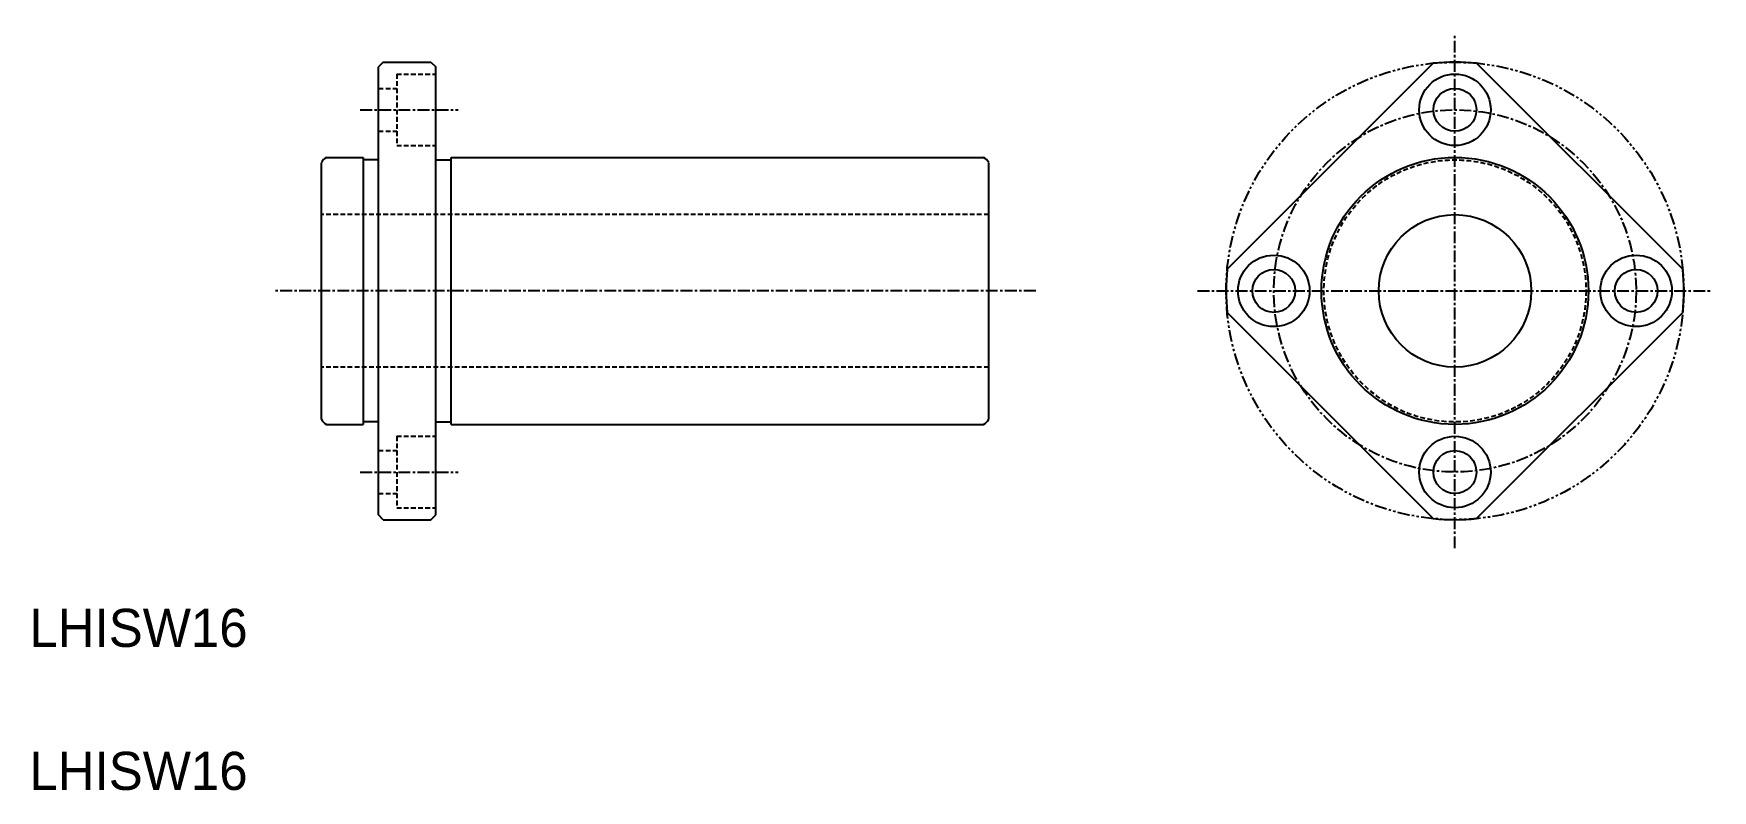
# Model space of a CAD drawing. Extents: x 211 to 387, y 119 to 198.
import ezdxf

# ---------------------------------------------------------------- set-up
doc = ezdxf.new("R2010")
doc.units = 0
for name, pattern in [('CENTER', [2, 1.25, -0.25, 0.25, -0.25]), ('DASHED', [0.75, 0.5, -0.25]), ('PHANTOM', [2.5, 1.25, -0.25, 0.25, -0.25, 0.25, -0.25])]:
    doc.linetypes.add(name, pattern=pattern)
doc.layers.get('0').update_dxf_attribs({"linetype": 'CONTINUOUS'})
doc.layers.add('CENTER', color=1, linetype='CENTER')

msp = doc.modelspace()

# ---------------------------------------------------------------- linework, layer by layer
at = {"color": 7, "linetype": 'CONTINUOUS'}
for p, q in [((247.5, 195.13), (247, 194.63)), ((247, 147.63), (247, 194.63)), ((247.5, 195.13), (252.5, 195.13)), ((252.5, 195.13), (253, 194.63)), ((253, 147.63), (253, 194.63)), ((357.62, 195.02), (336, 173.4)), ((383.78, 173.4), (362.16, 195.02)), ((241.54, 185.13), (245.4, 185.13)), ((245.4, 185.13), (245.4, 157.13)), ((247, 184.88), (245.4, 184.88)), ((253, 184.88), (254.6, 184.88)), ((254.6, 157.13), (254.6, 185.13)), ((254.6, 185.13), (310.46, 185.13)), ((241, 157.67), (241, 184.58)), ((311, 157.67), (311, 184.58)), ((357.62, 147.24), (336, 168.86)), ((383.78, 168.86), (362.16, 147.24)), ((241.54, 157.13), (245.4, 157.13)), ((247, 157.38), (245.4, 157.38)), ((253, 157.38), (254.6, 157.38)), ((254.6, 157.13), (310.46, 157.13)), ((247.5, 147.13), (247, 147.63)), ((247.5, 147.13), (252.5, 147.13)), ((252.5, 147.13), (253, 147.63))]:
    msp.add_line(p, q, dxfattribs=at)
at = {"color": 3, "linetype": 'DASHED'}
for p, q in [((248.9, 193.88), (248.9, 186.38)), ((248.9, 193.88), (253, 193.88)), ((247, 192.38), (248.9, 192.38)), ((247, 187.88), (248.9, 187.88)), ((248.9, 186.38), (253, 186.38)), ((311, 179.13), (241, 179.13)), ((311, 163.13), (241, 163.13)), ((248.9, 155.88), (248.9, 148.38)), ((248.9, 155.88), (253, 155.88)), ((247, 154.38), (248.9, 154.38)), ((247, 149.88), (248.9, 149.88)), ((248.9, 148.38), (253, 148.38))]:
    msp.add_line(p, q, dxfattribs=at)
at = {"color": 3, "linetype": 'PHANTOM'}
msp.add_circle((359.89, 171.13), 24, dxfattribs=at)
at = {"color": 7, "linetype": 'CONTINUOUS'}
for centre, radius in [((359.89, 190.13), 3.75), ((359.89, 190.13), 2.25), ((359.89, 171.13), 14), ((359.89, 171.13), 8), ((340.89, 171.13), 3.75), ((378.89, 171.13), 3.75), ((340.89, 171.13), 2.25), ((378.89, 171.13), 2.25), ((359.89, 152.13), 3.75), ((359.89, 152.13), 2.25)]:
    msp.add_circle(centre, radius, dxfattribs=at)
at = {"color": 3, "linetype": 'DASHED'}
msp.add_circle((359.89, 171.13), 13.75, dxfattribs=at)
at = {"color": 7, "linetype": 'CONTINUOUS'}
for centre, radius, start, end in [((359.89, 171.13), 24, 84.5712, 95.4288), ((242.15, 183.98), 1.3, 117.7958, 152.2042), ((309.85, 183.98), 1.3, 27.7958, 62.2042), ((359.89, 171.13), 24, 174.5712, 185.4288), ((359.89, 171.13), 24, 354.5712, 5.4288), ((242.15, 158.28), 1.3, 207.7958, 242.2042), ((309.85, 158.28), 1.3, 297.7958, 332.2042), ((359.89, 171.13), 24, 264.5712, 275.4288)]:
    msp.add_arc(centre, radius, start, end, dxfattribs=at)
at = {"layer": 'CENTER', "color": 1, "linetype": 'CENTER'}
for p, q in [((359.89, 144.13), (359.89, 198.13)), ((245.08, 190.13), (255.35, 190.13)), ((315.93, 171.13), (236.1, 171.13)), ((332.89, 171.13), (386.89, 171.13)), ((245.08, 152.13), (255.35, 152.13))]:
    msp.add_line(p, q, dxfattribs=at)
msp.add_circle((359.89, 171.13), 19, dxfattribs=at)

# ---------------------------------------------------------------- texts
at = {"color": 7, "linetype": 'CONTINUOUS'}
for p in [(210.38, 133.78), (210.38, 118.78)]:
    msp.add_text('LHISW16', height=4, dxfattribs=at).set_placement(p)

doc.saveas('drawing.dxf')
